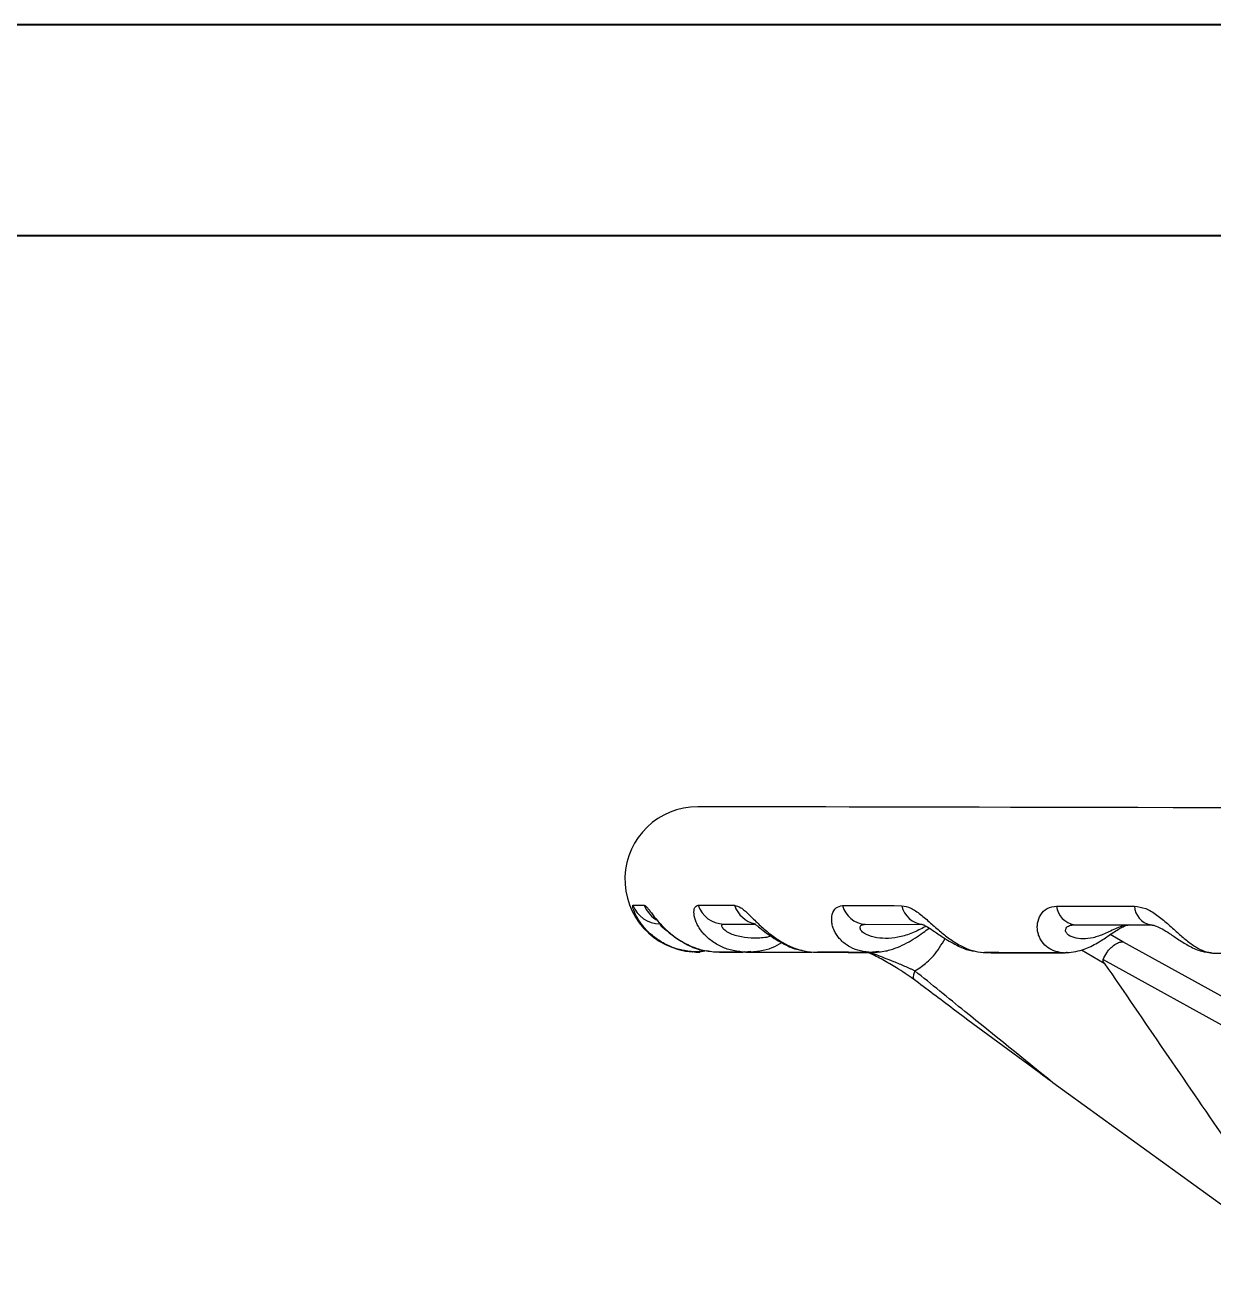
# Model space of a CAD drawing. Header units: millimetres. Extents: x 2160 to 4596, y 811 to 2534.
# Drawn here: x 2662.6 to 2826.2, y 2362.1 to 2534 of the extents above; entities that cross this region are included whole.
import ezdxf

# ---------------------------------------------------------------- set-up
doc = ezdxf.new("R2010")
doc.units = ezdxf.units.MM
doc.layers.add('AM_BOR', color=7, linetype='Continuous', lineweight=50)
doc.layers.add('粗实线', color=7, linetype='Continuous', lineweight=40)

# ---------------------------------------------------------------- blocks, each defined once
blk = doc.blocks.new('rA3')
at = {"layer": '粗实线'}
for p, q in [((753.384, 421.26), (333.384, 421.26)), ((748.384, 416.26), (358.384, 416.26))]:
    blk.add_line(p, q, dxfattribs=at)

msp = doc.modelspace()

# ---------------------------------------------------------------- linework, layer by layer
at = {"color": 7, "linetype": 'Continuous', "lineweight": 25}
for p, q in [((2758.843, 2410.302), (2763.089, 2410.293)), ((2778.303, 2410.26), (2786.27, 2410.243)), ((2786.191, 2410.243), (2786.25, 2410.243)), ((2807.117, 2410.198), (2817.599, 2410.176)), ((2813.796, 2407.834), (2812.044, 2408.841)), ((2817.599, 2410.176), (2818.079, 2410.106)), ((2834.32, 2396.537), (2813.796, 2407.834)), ((2754.558, 2406.472), (2754.604, 2406.471)), ((2754.604, 2406.471), (2754.705, 2406.531)), ((2754.756, 2406.473), (2754.691, 2406.473)), ((2754.807, 2406.458), (2754.705, 2406.531)), ((2754.807, 2406.458), (2754.758, 2406.459)), ((2756.694, 2406.616), (2754.807, 2406.458)), ((2755.038, 2406.46), (2755.335, 2406.484)), ((2755.291, 2406.445), (2756.487, 2406.65)), ((2761.482, 2406.45), (2761.78, 2406.516)), ((2762.563, 2406.524), (2761.689, 2406.439)), ((2761.689, 2406.439), (2761.78, 2406.516)), ((2761.86, 2406.431), (2762.064, 2406.431)), ((2771.703, 2406.41), (2772.023, 2406.409)), ((2778.837, 2406.408), (2779.32, 2406.478)), ((2780.19, 2406.536), (2779.029, 2406.399)), ((2779.029, 2406.399), (2779.32, 2406.478)), ((2794.341, 2406.411), (2794.572, 2406.373)), ((2805.478, 2406.348), (2806.113, 2406.421)), ((2808.105, 2406.737), (2811.237, 2404.935)), ((2811.089, 2405.406), (2831.658, 2394.076)), ((2840.469, 2362.129), (2804.18, 2388.46))]:
    msp.add_line(p, q, dxfattribs=at)
at = {"color": 7, "linetype": 'Continuous', "lineweight": 25, "flags": 128}
for points in [[(2828.153, 2426.29), (2821.893, 2426.304), (2815.842, 2426.317), (2810.015, 2426.329), (2804.424, 2426.341), (2799.082, 2426.352), (2794.001, 2426.363), (2789.193, 2426.373), (2784.667, 2426.383), (2780.435, 2426.392), (2776.506, 2426.4), (2772.888, 2426.408), (2769.59, 2426.415), (2766.619, 2426.422), (2763.981, 2426.427), (2761.683, 2426.432), (2759.73, 2426.436), (2758.126, 2426.44), (2756.875, 2426.442), (2755.979, 2426.444), (2755.441, 2426.445), (2755.261, 2426.445)], [(2826.914, 2426.292), (2820.751, 2426.305), (2814.795, 2426.318), (2809.062, 2426.33), (2803.562, 2426.342), (2798.309, 2426.353), (2793.314, 2426.364), (2788.587, 2426.374), (2784.14, 2426.383), (2779.981, 2426.392), (2776.121, 2426.4), (2772.568, 2426.408), (2769.328, 2426.415), (2766.411, 2426.421), (2763.821, 2426.427), (2761.565, 2426.432), (2759.648, 2426.436), (2758.073, 2426.439), (2756.845, 2426.442), (2755.966, 2426.444), (2755.438, 2426.445), (2755.261, 2426.445)], [(2746.341, 2412.905), (2746.475, 2412.905), (2746.626, 2412.905), (2746.794, 2412.904), (2746.98, 2412.904), (2747.182, 2412.903), (2747.402, 2412.903), (2747.639, 2412.902), (2747.893, 2412.902)], [(2755.318, 2412.886), (2755.889, 2412.885), (2756.477, 2412.883), (2757.08, 2412.882), (2757.7, 2412.881), (2758.335, 2412.879), (2758.987, 2412.878), (2759.655, 2412.876), (2760.338, 2412.875)], [(2775.216, 2412.843), (2776.186, 2412.841), (2777.169, 2412.839), (2778.167, 2412.837), (2779.179, 2412.835), (2780.204, 2412.832), (2781.244, 2412.83), (2782.297, 2412.828), (2783.363, 2412.826)], [(2804.68, 2412.78), (2805.981, 2412.777), (2807.294, 2412.774), (2808.618, 2412.771), (2809.953, 2412.769), (2811.298, 2412.766), (2812.654, 2412.763), (2814.021, 2412.76), (2815.398, 2412.757)], [(2755.226, 2406.446), (2755.241, 2406.445), (2755.268, 2406.445), (2755.306, 2406.445), (2755.356, 2406.445), (2755.416, 2406.445), (2755.488, 2406.445), (2755.57, 2406.445)], [(2758.277, 2406.439), (2758.669, 2406.438), (2759.084, 2406.437), (2759.523, 2406.436), (2759.985, 2406.435), (2760.47, 2406.434), (2760.978, 2406.433), (2761.479, 2406.432)], [(2761.981, 2406.431), (2762.939, 2406.429), (2765.062, 2406.425), (2767.433, 2406.42), (2770.049, 2406.414), (2770.963, 2406.412)], [(2771.561, 2406.411), (2772.906, 2406.408), (2775.997, 2406.402), (2779.031, 2406.395)], [(2794.932, 2406.36), (2795.294, 2406.359), (2795.657, 2406.358), (2796.022, 2406.358), (2796.388, 2406.357), (2796.756, 2406.356), (2797.125, 2406.355), (2797.495, 2406.355), (2797.867, 2406.354)], [(2797.867, 2406.354), (2798.828, 2406.352), (2799.797, 2406.35), (2800.775, 2406.348), (2801.763, 2406.345), (2802.758, 2406.343), (2803.763, 2406.341), (2804.776, 2406.339), (2805.798, 2406.337)]]:
    msp.add_lwpolyline(points, dxfattribs=at)
at = {"color": 7, "linetype": 'Continuous', "lineweight": 25}
for centre, radius, start, end in [((2755.24, 2416.446), 10, 89.87751, 266.08698), ((2750.075, 2414.311), 3.99, 200.62584, 269.83577), ((2751.625, 2414.29), 3.982, 200.40704, 242.91419), ((2758.913, 2414.094), 3.793, 198.57422, 268.9394), ((2763.895, 2414.003), 3.731, 197.60616, 258.75408), ((2778.517, 2413.652), 3.399, 193.76926, 266.38233), ((2786.551, 2413.486), 3.255, 191.71062, 265.05504), ((2807.599, 2413.095), 2.936, 186.15778, 260.55338), ((2818.204, 2412.921), 2.811, 183.34508, 257.57607), ((2755.24, 2416.446), 10, 267.23859, 269.87751), ((2755.484, 2497.469), 91.024, 269.83269, 269.88273), ((2786.854, 2402.969), 1.913, 152.36136, 187.28594)]:
    msp.add_arc(centre, radius, start, end, dxfattribs=at)
for points, knots in [([(2754.604, 2406.471), (2753.983, 2406.55), (2752.772, 2406.703), (2751.045, 2407.354), (2749.765, 2408.11), (2748.871, 2408.824), (2748.279, 2409.386), (2747.758, 2409.973), (2747.155, 2410.784), (2746.614, 2411.755), (2746.285, 2412.702), (2746.323, 2412.837), (2746.341, 2412.905)], [0, 0, 0, 0, 0.1281513, 0.2496843, 0.3801441, 0.4411883, 0.4997197, 0.5635694, 0.6245897, 0.7496425, 0.8750065, 1, 1, 1, 1]), ([(2747.893, 2412.902), (2748.012, 2412.837), (2748.19, 2412.739), (2748.598, 2412.212), (2748.961, 2411.73), (2749.395, 2411.166), (2749.888, 2410.572), (2750.453, 2409.956), (2751.265, 2409.171), (2752.203, 2408.428), (2753.242, 2407.783), (2754.348, 2407.224), (2755.822, 2406.684), (2757.031, 2406.536), (2757.652, 2406.461)], [0, 0, 0, 0, 0.1244726, 0.1859089, 0.2498878, 0.3111053, 0.3751889, 0.4362181, 0.5000981, 0.6195311, 0.6833816, 0.7502528, 0.8718565, 1, 1, 1, 1]), ([(2761.482, 2406.45), (2760.891, 2406.524), (2759.74, 2406.668), (2758.141, 2407.311), (2756.996, 2408.063), (2756.234, 2408.778), (2755.752, 2409.341), (2755.356, 2409.93), (2754.945, 2410.746), (2754.689, 2411.725), (2754.784, 2412.681), (2755.14, 2412.817), (2755.318, 2412.886)], [0, 0, 0, 0, 0.1280635, 0.2496605, 0.3801541, 0.4411983, 0.4997165, 0.5635714, 0.6245804, 0.7496419, 0.8750131, 1, 1, 1, 1]), ([(2760.338, 2412.875), (2760.612, 2412.809), (2761.02, 2412.709), (2761.689, 2412.176), (2762.222, 2411.689), (2762.802, 2411.121), (2763.411, 2410.523), (2764.068, 2409.903), (2764.965, 2409.114), (2765.945, 2408.37), (2766.992, 2407.726), (2768.081, 2407.17), (2769.5, 2406.636), (2770.628, 2406.497), (2771.207, 2406.426)], [0, 0, 0, 0, 0.12447781, 0.18589566, 0.24987596, 0.31109782, 0.37520407, 0.4362225, 0.50010716, 0.61952435, 0.68338488, 0.75027631, 0.87194143, 1, 1, 1, 1]), ([(2778.837, 2406.408), (2778.318, 2406.478), (2777.304, 2406.613), (2775.945, 2407.247), (2775.014, 2407.997), (2774.439, 2408.712), (2774.101, 2409.276), (2773.858, 2409.868), (2773.669, 2410.687), (2773.719, 2411.673), (2774.235, 2412.637), (2774.89, 2412.774), (2775.216, 2412.843)], [0, 0, 0, 0, 0.12798414, 0.24964221, 0.38016298, 0.44120626, 0.49971221, 0.56357312, 0.62457328, 0.74964181, 0.87501882, 1, 1, 1, 1]), ([(2783.363, 2412.826), (2783.773, 2412.758), (2784.385, 2412.658), (2785.27, 2412.119), (2785.937, 2411.629), (2786.622, 2411.056), (2787.305, 2410.454), (2788.006, 2409.831), (2788.925, 2409.039), (2789.877, 2408.294), (2790.854, 2407.652), (2791.849, 2407.098), (2793.109, 2406.57), (2794.076, 2406.439), (2794.572, 2406.373)], [0, 0, 0, 0, 0.124482, 0.1858845, 0.2498661, 0.3110911, 0.3752157, 0.4362261, 0.5001158, 0.6195186, 0.6833865, 0.7502937, 0.8720137, 1, 1, 1, 1]), ([(2805.478, 2406.348), (2805.066, 2406.414), (2804.261, 2406.541), (2803.239, 2407.169), (2802.591, 2407.917), (2802.244, 2408.631), (2802.076, 2409.196), (2802.005, 2409.789), (2802.054, 2410.612), (2802.409, 2411.602), (2803.315, 2412.572), (2804.225, 2412.711), (2804.68, 2412.78)], [0, 0, 0, 0, 0.1279194, 0.2496295, 0.3801702, 0.4412122, 0.4997079, 0.5635745, 0.6245684, 0.7496421, 0.8750234, 1, 1, 1, 1]), ([(2815.398, 2412.757), (2815.917, 2412.686), (2816.957, 2412.544), (2818.513, 2411.568), (2819.957, 2410.37), (2821.296, 2409.135), (2822.591, 2408.005), (2823.822, 2407.117), (2825.036, 2406.491), (2825.772, 2406.366), (2826.149, 2406.303)], [0, 0, 0, 0, 0.12462724, 0.24971044, 0.37492504, 0.49974572, 0.61927373, 0.75001975, 0.87192117, 1, 1, 1, 1]), ([(2749.808, 2410.682), (2749.804, 2410.682), (2749.77, 2410.684), (2749.841, 2410.584), (2750.023, 2410.362), (2750.346, 2410.017), (2750.958, 2409.419), (2751.99, 2408.527), (2753.666, 2407.523), (2755.009, 2406.865), (2755.784, 2406.765), (2755.796, 2406.763)], [0, 0, 0, 0, 0.0081114, 0.0768965, 0.1482933, 0.2252732, 0.308902, 0.5022082, 0.7321601, 0.9958891, 1, 1, 1, 1]), ([(2751.068, 2409.376), (2751.006, 2409.407), (2750.694, 2409.56), (2750.306, 2409.895), (2750.021, 2410.249), (2750.05, 2410.297), (2750.064, 2410.321)], [0, 0, 0, 0, 0.0737246, 0.3731715, 0.686422, 1, 1, 1, 1]), ([(2765.368, 2408.622), (2765.243, 2408.586), (2764.489, 2408.37), (2763.087, 2408.329), (2761.251, 2408.465), (2759.821, 2408.899), (2758.958, 2409.431), (2758.582, 2409.873), (2758.549, 2410.232), (2758.745, 2410.278), (2758.843, 2410.302)], [0, 0, 0, 0, 0.0384572, 0.2309424, 0.4234302, 0.6153121, 0.715823, 0.807692, 0.9037958, 1, 1, 1, 1]), ([(2763.065, 2410.378), (2763.061, 2410.375), (2763.053, 2410.369), (2763.256, 2410.219), (2763.701, 2409.866), (2764.398, 2409.313), (2765.669, 2408.371), (2767.277, 2407.45), (2768.784, 2406.788), (2769.528, 2406.7), (2769.634, 2406.687)], [0, 0, 0, 0, 0.0566036, 0.1417938, 0.2232337, 0.3716522, 0.4790812, 0.7518494, 0.9644763, 1, 1, 1, 1]), ([(2786.763, 2409.979), (2786.629, 2409.924), (2786.251, 2409.769), (2785.502, 2409.372), (2784.304, 2408.847), (2782.813, 2408.42), (2781.114, 2408.27), (2779.514, 2408.431), (2778.332, 2408.859), (2777.719, 2409.391), (2777.565, 2409.833), (2777.775, 2410.19), (2778.127, 2410.237), (2778.303, 2410.26)], [0, 0, 0, 0, 0.03766201, 0.10619711, 0.17487785, 0.31226406, 0.44993761, 0.58761295, 0.72485502, 0.79674458, 0.86245319, 0.93119068, 1, 1, 1, 1]), ([(2785.837, 2410.283), (2785.884, 2410.295), (2785.977, 2410.32), (2786.284, 2410.229), (2786.688, 2410.032), (2787.292, 2409.667), (2788.041, 2409.152), (2789.284, 2408.294), (2790.795, 2407.403), (2792.334, 2406.712), (2793.158, 2406.617), (2793.394, 2406.59)], [0, 0, 0, 0, 0.0795455, 0.1530718, 0.2224941, 0.2889953, 0.4105927, 0.4994512, 0.7335913, 0.9237047, 1, 1, 1, 1]), ([(2779.265, 2406.394), (2779.887, 2406.431), (2781.059, 2406.502), (2782.672, 2407.019), (2784.038, 2407.66), (2785.229, 2408.38), (2786.289, 2409.126), (2786.877, 2409.547), (2787.154, 2409.745)], [0, 0, 0, 0, 0.2160598, 0.4068002, 0.5722695, 0.7235056, 0.870023, 1, 1, 1, 1]), ([(2805.77, 2406.337), (2806.599, 2406.42), (2808.056, 2406.566), (2809.807, 2407.413), (2811.189, 2408.25), (2812.252, 2408.986), (2813.202, 2409.605), (2813.857, 2409.964), (2814.35, 2410.155), (2814.542, 2410.173), (2814.642, 2410.182)], [0, 0, 0, 0, 0.2415564, 0.4249346, 0.5252436, 0.6744027, 0.7537852, 0.8323048, 0.9129608, 1, 1, 1, 1]), ([(2814.659, 2410.182), (2814.395, 2410.159), (2813.869, 2410.114), (2812.993, 2409.761), (2812.099, 2409.32), (2810.967, 2408.787), (2809.687, 2408.364), (2808.3, 2408.211), (2807.05, 2408.372), (2806.195, 2408.799), (2805.873, 2409.33), (2805.953, 2409.772), (2806.391, 2410.129), (2806.875, 2410.175), (2807.117, 2410.198)], [0, 0, 0, 0, 0.0625989, 0.1249044, 0.1872263, 0.2496806, 0.3746119, 0.4998044, 0.6249986, 0.7497987, 0.815171, 0.8749227, 0.9374287, 1, 1, 1, 1]), ([(2817.271, 2410.215), (2817.431, 2410.218), (2817.761, 2410.223), (2818.414, 2410.033), (2819.259, 2409.623), (2820.325, 2408.944), (2821.589, 2408.071), (2823.051, 2407.182), (2824.587, 2406.492), (2825.598, 2406.392), (2826.067, 2406.346)], [0, 0, 0, 0, 0.0763522, 0.1570102, 0.2470379, 0.356597, 0.4925526, 0.6555134, 0.8402738, 1, 1, 1, 1]), ([(2762.048, 2406.431), (2763.251, 2406.52), (2764.961, 2406.646), (2766.418, 2407.505), (2766.85, 2407.759)], [0, 0, 0, 0, 0.7035476, 1, 1, 1, 1]), ([(2785.16, 2403.857), (2785.463, 2404.042), (2786.031, 2404.39), (2786.883, 2405.087), (2788.087, 2406.236), (2788.827, 2407.471), (2789.332, 2408.315)], [0, 0, 0, 0, 0.18369133, 0.34422859, 0.55221589, 1, 1, 1, 1]), ([(2811.089, 2405.406), (2811.241, 2405.727), (2811.476, 2406.221), (2811.923, 2406.8), (2812.416, 2407.309), (2813.002, 2407.7), (2813.474, 2407.828), (2813.705, 2407.839), (2813.772, 2407.835), (2813.796, 2407.834)], [0, 0, 0, 0, 0.23899542, 0.36783236, 0.49967813, 0.74897246, 0.92468056, 0.97394084, 1, 1, 1, 1]), ([(2757.652, 2406.461), (2758.197, 2406.459), (2759.288, 2406.456), (2760.75, 2406.452), (2761.482, 2406.45)], [0, 0, 0, 0, 0.4994057, 1, 1, 1, 1]), ([(2761.689, 2406.439), (2760.959, 2406.441), (2759.499, 2406.444), (2758.408, 2406.447), (2757.862, 2406.449)], [0, 0, 0, 0, 0.4994071, 1, 1, 1, 1]), ([(2771.207, 2406.426), (2772.394, 2406.424), (2774.77, 2406.418), (2777.48, 2406.412), (2778.837, 2406.408)], [0, 0, 0, 0, 0.4994067, 1, 1, 1, 1]), ([(2779.029, 2406.399), (2777.676, 2406.402), (2775.093, 2406.408), (2772.827, 2406.413), (2771.748, 2406.415)], [0, 0, 0, 0, 0.523527, 1, 1, 1, 1]), ([(2784.957, 2402.727), (2784.206, 2403.25), (2782.921, 2404.147), (2780.785, 2405.355), (2779.505, 2406.013), (2778.888, 2406.331)], [0, 0, 0, 0, 0.4211571, 0.7205143, 1, 1, 1, 1]), ([(2779.04, 2406.398), (2780.11, 2405.985), (2781.73, 2405.359), (2783.512, 2404.633), (2784.36, 2404.251), (2784.766, 2404.056), (2784.978, 2403.95), (2785.086, 2403.895), (2785.141, 2403.868), (2785.155, 2403.86), (2785.158, 2403.858), (2785.16, 2403.857), (2785.16, 2403.857), (2785.16, 2403.857)], [0, 0, 0, 0, 0.4919756, 0.7448976, 0.8717536, 0.9356326, 0.967738, 0.991593, 0.9977244, 0.9993421, 0.9997898, 0.9999241, 1, 1, 1, 1]), ([(2794.572, 2406.373), (2796.319, 2406.369), (2799.817, 2406.361), (2803.589, 2406.352), (2805.478, 2406.348)], [0, 0, 0, 0, 0.4994076, 1, 1, 1, 1]), ([(2805.635, 2406.34), (2803.755, 2406.344), (2799.991, 2406.352), (2796.499, 2406.36), (2794.752, 2406.364)], [0, 0, 0, 0, 0.4994087, 1, 1, 1, 1]), ([(2805.635, 2406.34), (2805.789, 2406.35), (2805.972, 2406.362), (2806.094, 2406.413), (2806.113, 2406.421)], [0, 0, 0, 0, 0.8392278, 1, 1, 1, 1]), ([(2811.237, 2404.935), (2811.208, 2404.981), (2811.147, 2405.075), (2811.088, 2405.205), (2811.071, 2405.312), (2811.076, 2405.369), (2811.086, 2405.397), (2811.089, 2405.406)], [0, 0, 0, 0, 0.33257121, 0.68796459, 0.83138137, 0.94978396, 1, 1, 1, 1]), ([(2825.955, 2406.327), (2825.862, 2406.333), (2825.73, 2406.341), (2825.588, 2406.37), (2825.546, 2406.379)], [0, 0, 0, 0, 0.7059466, 1, 1, 1, 1]), ([(2826.149, 2406.303), (2829.764, 2406.295), (2837.031, 2406.279), (2848.652, 2406.254), (2860.768, 2406.227), (2869.188, 2406.209), (2873.418, 2406.2)], [0, 0, 0, 0, 0.2462727, 0.4950304, 0.7462729, 1, 1, 1, 1]), ([(2804.18, 2388.46), (2800.138, 2391.73), (2793.796, 2396.86), (2787.458, 2401.995), (2785.16, 2403.857)], [0, 0, 0, 0, 0.6374709, 1, 1, 1, 1]), ([(2811.237, 2404.935), (2816.752, 2396.873), (2826.468, 2382.668), (2836.243, 2368.529), (2840.47, 2362.415)], [0, 0, 0, 0, 0.5675786, 1, 1, 1, 1]), ([(2804.18, 2388.46), (2803.255, 2389.137), (2798.633, 2392.519), (2792.182, 2397.278), (2786.779, 2401.352), (2784.957, 2402.727)], [0, 0, 0, 0, 0.14213623, 0.71070448, 1, 1, 1, 1])]:
    msp.add_open_spline(points, degree=3, knots=knots, dxfattribs=at)

# ---------------------------------------------------------------- block references
at = {"layer": 'AM_BOR', "xscale": 5.80078125, "yscale": 5.80078125, "zscale": 5.80078125}
msp.add_blockref('rA3', (226.083, 90.406), dxfattribs=at)

doc.saveas('drawing.dxf')
